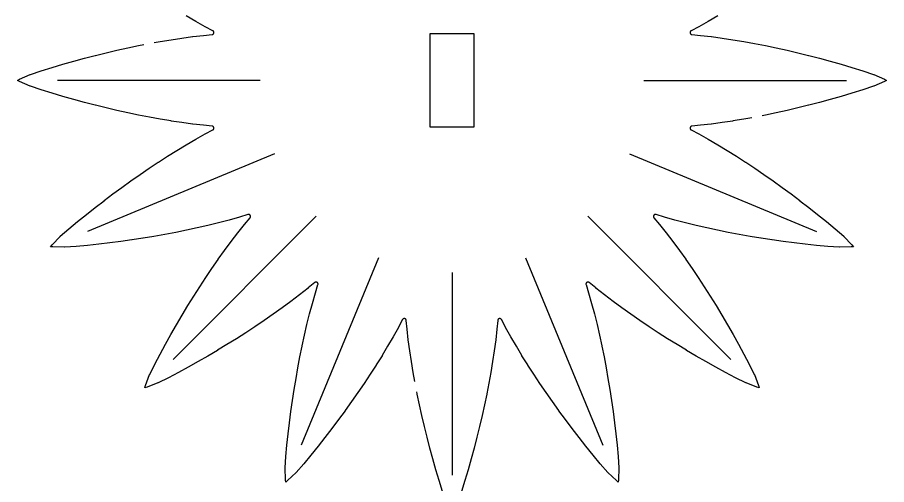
# Model space of a CAD drawing. Header units: millimetres. Extents: x 5 to 293, y 8 to 291.
# Drawn here: x 135.8 to 190.2, y 224.8 to 253.9 of the extents above; entities that cross this region are included whole.
import ezdxf

# ---------------------------------------------------------------- set-up
doc = ezdxf.new("R2010")
doc.units = ezdxf.units.MM
doc.layers.add('CUT', color=1, linetype='CONTINUOUS')
doc.layers.add('SCORE', color=7, linetype='CONTINUOUS')

msp = doc.modelspace()

# ---------------------------------------------------------------- linework, layer by layer
at = {"layer": 'CUT', "color": 1}
for points in [[(144.3754, 252.3567), (144.7611, 252.4268), (144.7632, 252.4271), (145.4372, 252.5392), (145.4394, 252.5396), (146.1134, 252.6406), (146.1156, 252.641), (146.7896, 252.7305), (146.792, 252.7308), (147.4659, 252.8081), (147.4684, 252.8084), (148.0059, 252.8599), (148.0199, 252.8619), (148.0318, 252.8649), (148.0434, 252.869), (148.0545, 252.8742), (148.0651, 252.8805), (148.0749, 252.8878), (148.0841, 252.8961), (148.0923, 252.9052), (148.0996, 252.915), (148.106, 252.9256), (148.1112, 252.9367), (148.1154, 252.9482), (148.1183, 252.9601), (148.1201, 252.9723), (148.1207, 252.9846), (148.1201, 252.9968), (148.1183, 253.009), (148.1153, 253.0209), (148.1112, 253.0325), (148.1059, 253.0435), (148.0996, 253.0541), (148.0922, 253.0639), (148.084, 253.073), (148.0749, 253.0812), (148.065, 253.0885), (148.0528, 253.0958), (147.576, 253.3491), (147.5737, 253.3503), (146.9807, 253.6796), (146.9786, 253.6808), (146.3902, 254.0214)], [(179.6098, 254.0214), (179.0214, 253.6808), (179.0193, 253.6796), (178.4263, 253.3503), (178.424, 253.3491), (177.9472, 253.0958), (177.935, 253.0885), (177.9251, 253.0812), (177.916, 253.073), (177.9078, 253.0639), (177.9004, 253.0541), (177.8941, 253.0435), (177.8888, 253.0325), (177.8847, 253.0209), (177.8817, 253.009), (177.8799, 252.9968), (177.8793, 252.9846), (177.8799, 252.9723), (177.8817, 252.9601), (177.8846, 252.9482), (177.8888, 252.9367), (177.894, 252.9256), (177.9004, 252.915), (177.9077, 252.9052), (177.9159, 252.8961), (177.9251, 252.8878), (177.9349, 252.8805), (177.9455, 252.8742), (177.9566, 252.869), (177.9682, 252.8649), (177.9801, 252.8619), (177.9941, 252.8599), (178.5316, 252.8084), (178.5341, 252.8081), (179.208, 252.7308), (179.2104, 252.7305), (179.8844, 252.641), (179.8866, 252.6406), (180.5606, 252.5396), (180.5628, 252.5392), (181.2368, 252.4271), (181.2389, 252.4268), (181.913, 252.3043), (181.9149, 252.3039), (182.589, 252.1716), (182.5908, 252.1712), (183.265, 252.0297), (183.2667, 252.0293), (183.941, 251.8791), (183.9425, 251.8788), (184.6168, 251.7204), (184.6183, 251.7201), (185.2926, 251.5539), (185.294, 251.5536), (185.9684, 251.3799), (185.9698, 251.3796), (186.6441, 251.1985), (186.6455, 251.1981), (187.3199, 251.0093), (187.3215, 251.0089), (187.9956, 250.8112), (187.9977, 250.8106), (188.6715, 250.6015), (188.6748, 250.6004), (189.3463, 250.3729), (189.3582, 250.3683), (190.0278, 250.0697), (190.166, 250), (190.0278, 249.9303), (189.3582, 249.6317), (189.3463, 249.6271), (188.6748, 249.3996), (188.6715, 249.3985), (187.9977, 249.1894), (187.9956, 249.1888), (187.3215, 248.9911), (187.3199, 248.9907), (186.6455, 248.8019), (186.6441, 248.8015), (185.9698, 248.6204), (185.9684, 248.6201), (185.294, 248.4464), (185.2926, 248.4461), (184.6183, 248.2799), (184.6168, 248.2796), (183.9425, 248.1212), (183.941, 248.1209), (183.2667, 247.9707), (183.265, 247.9703), (182.5908, 247.8288), (182.589, 247.8284), (182.3857, 247.7885)], [(160.6768, 231.1911), (160.5732, 231.7611), (160.5729, 231.7632), (160.4608, 232.4372), (160.4604, 232.4394), (160.3594, 233.1134), (160.359, 233.1156), (160.2695, 233.7896), (160.2692, 233.792), (160.1919, 234.4659), (160.1916, 234.4684), (160.1401, 235.0059), (160.1381, 235.0199), (160.1351, 235.0318), (160.131, 235.0434), (160.1258, 235.0545), (160.1195, 235.0651), (160.1122, 235.0749), (160.1039, 235.0841), (160.0948, 235.0923), (160.085, 235.0996), (160.0744, 235.106), (160.0633, 235.1112), (160.0518, 235.1154), (160.0399, 235.1183), (160.0277, 235.1201), (160.0154, 235.1207), (160.0032, 235.1201), (159.991, 235.1183), (159.9791, 235.1153), (159.9675, 235.1112), (159.9565, 235.1059), (159.9459, 235.0996), (159.9361, 235.0922), (159.927, 235.084), (159.9188, 235.0749), (159.9115, 235.065), (159.9042, 235.0528), (159.6509, 234.576), (159.6497, 234.5737), (159.3204, 233.9807), (159.3192, 233.9786), (158.9786, 233.3902), (158.9774, 233.3882), (158.6261, 232.8042), (158.6249, 232.8024), (158.2634, 232.2225), (158.2623, 232.2208), (157.8912, 231.6449), (157.8901, 231.6433), (157.5099, 231.0711), (157.5089, 231.0696), (157.1201, 230.5008), (157.1191, 230.4994), (156.7223, 229.934), (156.7214, 229.9327), (156.317, 229.3703), (156.3162, 229.3691), (155.9046, 228.8096), (155.9038, 228.8085), (155.4853, 228.2519), (155.4844, 228.2508), (155.0591, 227.697), (155.0582, 227.6959), (154.6257, 227.1451), (154.6247, 227.1438), (154.1841, 226.5966), (154.1827, 226.5949), (153.7317, 226.0525), (153.7294, 226.0498), (153.2622, 225.5165), (153.2534, 225.5073), (152.7213, 225.0029), (152.604, 224.9019), (152.5925, 225.0562), (152.5729, 225.7891), (152.5732, 225.8019), (152.62, 226.5093), (152.6202, 226.5129), (152.6849, 227.2153), (152.6851, 227.2175), (152.7605, 227.916), (152.7607, 227.9176), (152.8443, 228.6129), (152.8445, 228.6143), (152.9353, 229.3067), (152.9355, 229.3081), (153.0331, 229.9975), (153.0334, 229.999), (153.1379, 230.6856), (153.1382, 230.687), (153.2499, 231.3706), (153.2501, 231.3722), (153.3694, 232.0526), (153.3697, 232.0543), (153.497, 232.7313), (153.4973, 232.7331), (153.6331, 233.4066), (153.6335, 233.4085), (153.7783, 234.0782), (153.7787, 234.0802), (153.9331, 234.7458), (153.9336, 234.7479), (154.0981, 235.4093), (154.0987, 235.4115), (154.2739, 236.0684), (154.2746, 236.0708), (154.461, 236.7229), (154.4617, 236.7254), (154.6198, 237.2417), (154.6233, 237.2554), (154.6251, 237.2676), (154.6257, 237.2798), (154.6252, 237.2921), (154.6234, 237.3043), (154.6204, 237.3162), (154.6163, 237.3277), (154.611, 237.3389), (154.6047, 237.3494), (154.5974, 237.3593), (154.5892, 237.3684), (154.5801, 237.3766), (154.5702, 237.3839), (154.5597, 237.3903), (154.5486, 237.3955), (154.537, 237.3996), (154.5251, 237.4026), (154.5129, 237.4044), (154.5007, 237.405), (154.4884, 237.4044), (154.4763, 237.4026), (154.4643, 237.3995), (154.4528, 237.3954), (154.4417, 237.3901), (154.4312, 237.3838), (154.4199, 237.3753), (154.0033, 237.0317), (154.0013, 237.0301), (153.4702, 236.6083), (153.4682, 236.6068), (152.9284, 236.1935), (152.9266, 236.1921), (152.3785, 235.787), (152.3767, 235.7857), (151.8208, 235.3884), (151.8192, 235.3872), (151.2559, 234.9971), (151.2543, 234.9961), (150.684, 234.6129), (150.6825, 234.6119), (150.1057, 234.2352), (150.1043, 234.2343), (149.5213, 233.8638), (149.5199, 233.8629), (148.9311, 233.4981), (148.9298, 233.4973), (148.3355, 233.138), (148.3343, 233.1372), (147.7347, 232.7831), (147.7334, 232.7824), (147.1286, 232.4336), (147.1273, 232.4329), (146.517, 232.0896), (146.5155, 232.0887), (145.8991, 231.7518), (145.8971, 231.7508), (145.2729, 231.4222), (145.2697, 231.4206), (144.634, 231.1066), (144.6224, 231.1015), (143.9378, 230.8392), (143.7908, 230.7908), (143.8392, 230.9378), (144.1015, 231.6224), (144.1066, 231.634), (144.4206, 232.2697), (144.4222, 232.2729), (144.7508, 232.8971), (144.7518, 232.8991), (145.0887, 233.5155), (145.0896, 233.517), (145.4329, 234.1273), (145.4336, 234.1286), (145.7824, 234.7334), (145.7831, 234.7347), (146.1372, 235.3343), (146.138, 235.3355), (146.4973, 235.9298), (146.4981, 235.9311), (146.8629, 236.5199), (146.8638, 236.5213), (147.2343, 237.1043), (147.2352, 237.1057), (147.6119, 237.6825), (147.6129, 237.684), (147.9961, 238.2543), (147.9971, 238.2559), (148.3872, 238.8192), (148.3884, 238.8208), (148.7857, 239.3767), (148.787, 239.3785), (149.1921, 239.9266), (149.1935, 239.9284), (149.6068, 240.4682), (149.6083, 240.4702), (150.0301, 241.0013), (150.0317, 241.0033), (150.3753, 241.4199), (150.3838, 241.4312), (150.3901, 241.4417), (150.3954, 241.4528), (150.3995, 241.4643), (150.4026, 241.4763), (150.4044, 241.4884), (150.405, 241.5007), (150.4044, 241.5129), (150.4026, 241.5251), (150.3996, 241.537), (150.3955, 241.5486), (150.3903, 241.5597), (150.3839, 241.5702), (150.3766, 241.5801), (150.3684, 241.5892), (150.3593, 241.5974), (150.3494, 241.6047), (150.3389, 241.611), (150.3277, 241.6163), (150.3162, 241.6204), (150.3043, 241.6234), (150.2921, 241.6252), (150.2798, 241.6257), (150.2676, 241.6251), (150.2554, 241.6233), (150.2417, 241.6198), (149.7254, 241.4617), (149.7229, 241.461), (149.0708, 241.2746), (149.0684, 241.2739), (148.4115, 241.0987), (148.4093, 241.0981), (147.7479, 240.9336), (147.7458, 240.9331), (147.0802, 240.7787), (147.0782, 240.7783), (146.4085, 240.6335), (146.4066, 240.6331), (145.7331, 240.4973), (145.7313, 240.497), (145.0543, 240.3697), (145.0526, 240.3694), (144.3722, 240.2501), (144.3706, 240.2499), (143.687, 240.1382), (143.6856, 240.1379), (142.999, 240.0334), (142.9975, 240.0331), (142.3081, 239.9355), (142.3067, 239.9353), (141.6143, 239.8445), (141.6129, 239.8443), (140.9176, 239.7607), (140.916, 239.7605), (140.2175, 239.6851), (140.2153, 239.6849), (139.5129, 239.6202), (139.5093, 239.62), (138.8019, 239.5732), (138.7891, 239.5729), (138.0562, 239.5925), (137.9019, 239.604), (138.0029, 239.7213), (138.5073, 240.2534), (138.5165, 240.2622), (139.0498, 240.7294), (139.0525, 240.7317), (139.5949, 241.1827), (139.5966, 241.1841), (140.1438, 241.6247), (140.1451, 241.6257), (140.6959, 242.0582), (140.697, 242.0591), (141.2508, 242.4844), (141.2519, 242.4853), (141.8085, 242.9038), (141.8096, 242.9046), (142.3691, 243.3162), (142.3703, 243.317), (142.9327, 243.7214), (142.934, 243.7223), (143.4994, 244.1191), (143.5008, 244.1201), (144.0696, 244.5089), (144.0711, 244.5099), (144.6433, 244.8901), (144.6449, 244.8912), (145.2208, 245.2623), (145.2225, 245.2634), (145.8024, 245.6249), (145.8042, 245.6261), (146.3882, 245.9774), (146.3902, 245.9786), (146.9786, 246.3192), (146.9807, 246.3204), (147.5737, 246.6497), (147.576, 246.6509), (148.0528, 246.9042), (148.065, 246.9115), (148.0749, 246.9188), (148.084, 246.927), (148.0922, 246.9361), (148.0996, 246.9459), (148.1059, 246.9565), (148.1112, 246.9675), (148.1153, 246.9791), (148.1183, 246.991), (148.1201, 247.0032), (148.1207, 247.0154), (148.1201, 247.0277), (148.1183, 247.0399), (148.1154, 247.0518), (148.1112, 247.0633), (148.106, 247.0744), (148.0996, 247.085), (148.0923, 247.0948), (148.0841, 247.1039), (148.0749, 247.1122), (148.0651, 247.1195), (148.0545, 247.1258), (148.0434, 247.131), (148.0318, 247.1351), (148.0199, 247.1381), (148.0059, 247.1401), (147.4684, 247.1916), (147.4659, 247.1919), (146.792, 247.2692), (146.7896, 247.2695), (146.1156, 247.359), (146.1134, 247.3594), (145.4394, 247.4604), (145.4372, 247.4608), (144.7632, 247.5729), (144.7611, 247.5732), (144.087, 247.6957), (144.0851, 247.6961), (143.411, 247.8284), (143.4092, 247.8288), (142.735, 247.9703), (142.7333, 247.9707), (142.059, 248.1209), (142.0575, 248.1212), (141.3832, 248.2796), (141.3817, 248.2799), (140.7074, 248.4461), (140.706, 248.4464), (140.0316, 248.6201), (140.0302, 248.6204), (139.3559, 248.8015), (139.3545, 248.8019), (138.6801, 248.9907), (138.6785, 248.9911), (138.0044, 249.1888), (138.0023, 249.1894), (137.3285, 249.3985), (137.3252, 249.3996), (136.6537, 249.6271), (136.6418, 249.6317), (135.9722, 249.9303), (135.834, 250), (135.9722, 250.0697), (136.6418, 250.3683), (136.6537, 250.3729), (137.3252, 250.6004), (137.3285, 250.6015), (138.0023, 250.8106), (138.0044, 250.8112), (138.6785, 251.0089), (138.6801, 251.0093), (139.3545, 251.1981), (139.3559, 251.1985), (140.0302, 251.3796), (140.0316, 251.3799), (140.706, 251.5536), (140.7074, 251.5539), (141.3817, 251.7201), (141.3832, 251.7204), (142.0575, 251.8788), (142.059, 251.8791), (142.7333, 252.0293), (142.735, 252.0297), (143.4092, 252.1712), (143.411, 252.1716), (143.7368, 252.2355)], [(181.7474, 247.6657), (181.2389, 247.5732), (181.2368, 247.5729), (180.5628, 247.4608), (180.5606, 247.4604), (179.8866, 247.3594), (179.8844, 247.359), (179.2104, 247.2695), (179.208, 247.2692), (178.5341, 247.1919), (178.5316, 247.1916), (177.9941, 247.1401), (177.9801, 247.1381), (177.9682, 247.1351), (177.9566, 247.131), (177.9455, 247.1258), (177.9349, 247.1195), (177.9251, 247.1122), (177.9159, 247.1039), (177.9077, 247.0948), (177.9004, 247.085), (177.894, 247.0744), (177.8888, 247.0633), (177.8846, 247.0518), (177.8817, 247.0399), (177.8799, 247.0277), (177.8793, 247.0154), (177.8799, 247.0032), (177.8817, 246.991), (177.8847, 246.9791), (177.8888, 246.9675), (177.8941, 246.9565), (177.9004, 246.9459), (177.9078, 246.9361), (177.916, 246.927), (177.9251, 246.9188), (177.935, 246.9115), (177.9472, 246.9042), (178.424, 246.6509), (178.4263, 246.6497), (179.0193, 246.3204), (179.0214, 246.3192), (179.6098, 245.9786), (179.6118, 245.9774), (180.1958, 245.6261), (180.1976, 245.6249), (180.7775, 245.2634), (180.7792, 245.2623), (181.3551, 244.8912), (181.3567, 244.8901), (181.9289, 244.5099), (181.9304, 244.5089), (182.4992, 244.1201), (182.5006, 244.1191), (183.066, 243.7223), (183.0673, 243.7214), (183.6297, 243.317), (183.6309, 243.3162), (184.1904, 242.9046), (184.1915, 242.9038), (184.7481, 242.4853), (184.7492, 242.4844), (185.303, 242.0591), (185.3041, 242.0582), (185.8549, 241.6257), (185.8562, 241.6247), (186.4034, 241.1841), (186.4051, 241.1827), (186.9475, 240.7317), (186.9502, 240.7294), (187.4835, 240.2622), (187.4927, 240.2534), (187.9971, 239.7213), (188.0981, 239.604), (187.9438, 239.5925), (187.2109, 239.5729), (187.1981, 239.5732), (186.4907, 239.62), (186.4871, 239.6202), (185.7847, 239.6849), (185.7825, 239.6851), (185.084, 239.7605), (185.0824, 239.7607), (184.3871, 239.8443), (184.3857, 239.8445), (183.6933, 239.9353), (183.6919, 239.9355), (183.0025, 240.0331), (183.001, 240.0334), (182.3144, 240.1379), (182.313, 240.1382), (181.6294, 240.2499), (181.6278, 240.2501), (180.9474, 240.3694), (180.9457, 240.3697), (180.2687, 240.497), (180.2669, 240.4973), (179.5934, 240.6331), (179.5915, 240.6335), (178.9218, 240.7783), (178.9198, 240.7787), (178.2542, 240.9331), (178.2521, 240.9336), (177.5907, 241.0981), (177.5885, 241.0987), (176.9316, 241.2739), (176.9292, 241.2746), (176.2771, 241.461), (176.2746, 241.4617), (175.7583, 241.6198), (175.7446, 241.6233), (175.7324, 241.6251), (175.7202, 241.6257), (175.7079, 241.6252), (175.6957, 241.6234), (175.6838, 241.6204), (175.6723, 241.6163), (175.6611, 241.611), (175.6506, 241.6047), (175.6407, 241.5974), (175.6316, 241.5892), (175.6234, 241.5801), (175.6161, 241.5702), (175.6097, 241.5597), (175.6045, 241.5486), (175.6004, 241.537), (175.5974, 241.5251), (175.5956, 241.5129), (175.595, 241.5007), (175.5956, 241.4884), (175.5974, 241.4763), (175.6005, 241.4643), (175.6046, 241.4528), (175.6099, 241.4417), (175.6162, 241.4312), (175.6247, 241.4199), (175.9683, 241.0033), (175.9699, 241.0013), (176.3917, 240.4702), (176.3932, 240.4682), (176.8065, 239.9284), (176.8079, 239.9266), (177.213, 239.3785), (177.2143, 239.3767), (177.6116, 238.8208), (177.6128, 238.8192), (178.0029, 238.2559), (178.0039, 238.2543), (178.3871, 237.684), (178.3881, 237.6825), (178.7648, 237.1057), (178.7657, 237.1043), (179.1362, 236.5213), (179.1371, 236.5199), (179.5019, 235.9311), (179.5027, 235.9298), (179.862, 235.3355), (179.8628, 235.3343), (180.2169, 234.7347), (180.2176, 234.7334), (180.5664, 234.1286), (180.5671, 234.1273), (180.9104, 233.517), (180.9113, 233.5155), (181.2482, 232.8991), (181.2492, 232.8971), (181.5778, 232.2729), (181.5794, 232.2697), (181.8934, 231.634), (181.8985, 231.6224), (182.1608, 230.9378), (182.2092, 230.7908), (182.0622, 230.8392), (181.3776, 231.1015), (181.366, 231.1066), (180.7303, 231.4206), (180.7271, 231.4222), (180.1029, 231.7508), (180.1009, 231.7518), (179.4845, 232.0887), (179.483, 232.0896), (178.8727, 232.4329), (178.8714, 232.4336), (178.2666, 232.7824), (178.2653, 232.7831), (177.6657, 233.1372), (177.6645, 233.138), (177.0702, 233.4973), (177.0689, 233.4981), (176.4801, 233.8629), (176.4787, 233.8638), (175.8957, 234.2343), (175.8943, 234.2352), (175.3175, 234.6119), (175.316, 234.6129), (174.7457, 234.9961), (174.7441, 234.9971), (174.1808, 235.3872), (174.1792, 235.3884), (173.6233, 235.7857), (173.6215, 235.787), (173.0734, 236.1921), (173.0716, 236.1935), (172.5318, 236.6068), (172.5298, 236.6083), (171.9987, 237.0301), (171.9967, 237.0317), (171.5801, 237.3753), (171.5688, 237.3838), (171.5583, 237.3901), (171.5472, 237.3954), (171.5357, 237.3995), (171.5237, 237.4026), (171.5116, 237.4044), (171.4993, 237.405), (171.4871, 237.4044), (171.4749, 237.4026), (171.463, 237.3996), (171.4514, 237.3955), (171.4403, 237.3903), (171.4298, 237.3839), (171.4199, 237.3766), (171.4108, 237.3684), (171.4026, 237.3593), (171.3953, 237.3494), (171.389, 237.3389), (171.3837, 237.3277), (171.3796, 237.3162), (171.3766, 237.3043), (171.3748, 237.2921), (171.3743, 237.2798), (171.3749, 237.2676), (171.3767, 237.2554), (171.3802, 237.2417), (171.5383, 236.7254), (171.539, 236.7229), (171.7254, 236.0708), (171.7261, 236.0684), (171.9013, 235.4115), (171.9019, 235.4093), (172.0664, 234.7479), (172.0669, 234.7458), (172.2213, 234.0802), (172.2217, 234.0782), (172.3665, 233.4085), (172.3669, 233.4066), (172.5027, 232.7331), (172.503, 232.7313), (172.6303, 232.0543), (172.6306, 232.0526), (172.7499, 231.3722), (172.7501, 231.3706), (172.8618, 230.687), (172.8621, 230.6856), (172.9666, 229.999), (172.9669, 229.9975), (173.0645, 229.3081), (173.0647, 229.3067), (173.1555, 228.6143), (173.1557, 228.6129), (173.2393, 227.9176), (173.2395, 227.916), (173.3149, 227.2175), (173.3151, 227.2153), (173.3798, 226.5129), (173.38, 226.5093), (173.4268, 225.8019), (173.4271, 225.7891), (173.4075, 225.0562), (173.396, 224.9019), (173.2787, 225.0029), (172.7466, 225.5073), (172.7378, 225.5165), (172.2706, 226.0498), (172.2683, 226.0525), (171.8173, 226.5949), (171.8159, 226.5966), (171.3753, 227.1438), (171.3743, 227.1451), (170.9418, 227.6959), (170.9409, 227.697), (170.5156, 228.2508), (170.5147, 228.2519), (170.0962, 228.8085), (170.0954, 228.8096), (169.6838, 229.3691), (169.683, 229.3703), (169.2786, 229.9327), (169.2777, 229.934), (168.8809, 230.4994), (168.8799, 230.5008), (168.4911, 231.0696), (168.4901, 231.0711), (168.1099, 231.6433), (168.1088, 231.6449), (167.7377, 232.2208), (167.7366, 232.2225), (167.3751, 232.8024), (167.3739, 232.8042), (167.0226, 233.3882), (167.0214, 233.3902), (166.6808, 233.9786), (166.6796, 233.9807), (166.3503, 234.5737), (166.3491, 234.576), (166.0958, 235.0528), (166.0885, 235.065), (166.0812, 235.0749), (166.073, 235.084), (166.0639, 235.0922), (166.0541, 235.0996), (166.0435, 235.1059), (166.0325, 235.1112), (166.0209, 235.1153), (166.009, 235.1183), (165.9968, 235.1201), (165.9846, 235.1207), (165.9723, 235.1201), (165.9601, 235.1183), (165.9482, 235.1154), (165.9367, 235.1112), (165.9256, 235.106), (165.915, 235.0996), (165.9052, 235.0923), (165.8961, 235.0841), (165.8878, 235.0749), (165.8805, 235.0651), (165.8742, 235.0545), (165.869, 235.0434), (165.8649, 235.0318), (165.8619, 235.0199), (165.8599, 235.0059), (165.8084, 234.4684), (165.8081, 234.4659), (165.7308, 233.792), (165.7305, 233.7896), (165.641, 233.1156), (165.6406, 233.1134), (165.5396, 232.4394), (165.5392, 232.4372), (165.4271, 231.7632), (165.4268, 231.7611), (165.3043, 231.087), (165.3039, 231.0851), (165.1716, 230.411), (165.1712, 230.4092), (165.0297, 229.735), (165.0293, 229.7333), (164.8791, 229.059), (164.8788, 229.0575), (164.7204, 228.3832), (164.7201, 228.3817), (164.5539, 227.7074), (164.5536, 227.706), (164.3799, 227.0316), (164.3796, 227.0302), (164.1985, 226.3559), (164.1981, 226.3545), (164.0093, 225.6801), (164.0089, 225.6785), (163.8112, 225.0044), (163.8106, 225.0023), (163.6015, 224.3285)], [(162.3985, 224.3285), (162.1894, 225.0023), (162.1888, 225.0044), (161.9911, 225.6785), (161.9907, 225.6801), (161.8019, 226.3545), (161.8015, 226.3559), (161.6204, 227.0302), (161.6201, 227.0316), (161.4464, 227.706), (161.4461, 227.7074), (161.2799, 228.3817), (161.2796, 228.3832), (161.1212, 229.0575), (161.1209, 229.059), (160.9707, 229.7333), (160.9703, 229.735), (160.8288, 230.4092), (160.8284, 230.411), (160.8005, 230.553)]]:
    msp.add_lwpolyline(points, dxfattribs=at)
msp.add_lwpolyline([(164.395, 247.105), (164.395, 252.895), (161.605, 252.895), (161.605, 247.105), (164.395, 247.105)], close=True, dxfattribs=at)
at = {"layer": 'SCORE', "color": 7}
for points in [[(151, 250), (138.3475, 250)], [(175, 250), (187.6525, 250)], [(151.9134, 245.4078), (140.2241, 240.5659)], [(174.0866, 245.4078), (185.7759, 240.5659)], [(154.5147, 241.5147), (145.5681, 232.5681)], [(171.4853, 241.5147), (180.4319, 232.5681)], [(158.4078, 238.9134), (153.5659, 227.2241)], [(167.5922, 238.9134), (172.4341, 227.2241)], [(163, 238), (163, 225.3475)]]:
    msp.add_lwpolyline(points, dxfattribs=at)

doc.saveas('drawing.dxf')
